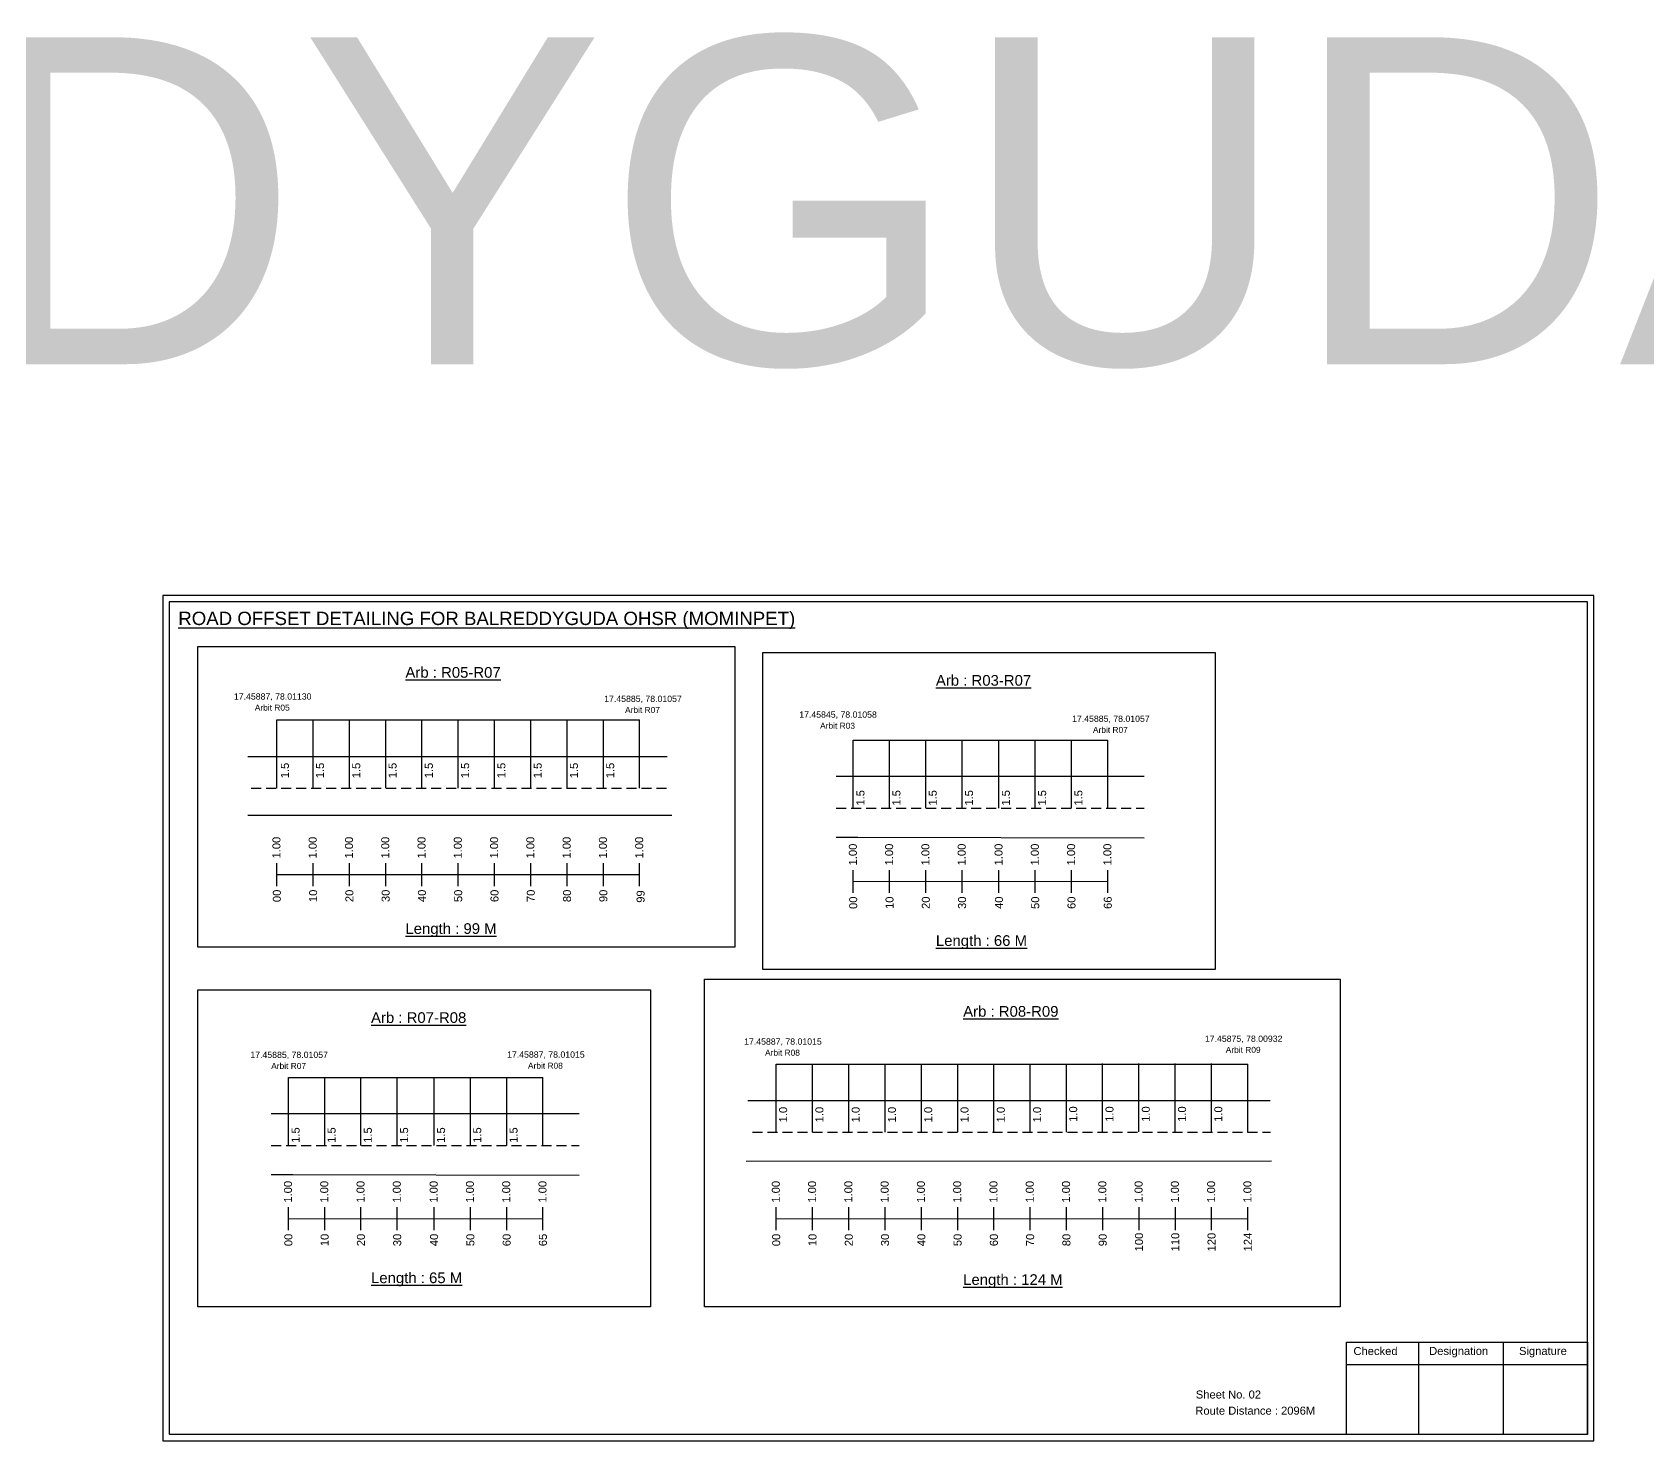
# Model space of a CAD drawing. Header units: inches. Extents: x 1111 to 5168, y 343 to 1601.
# Drawn here: x 1805 to 2411, y 343 to 871 of the extents above; entities that cross this region are included whole.
import ezdxf

# ---------------------------------------------------------------- set-up
doc = ezdxf.new("R2010")
doc.units = ezdxf.units.IN
doc.header["$MEASUREMENT"] = 0
doc.linetypes.add('DASHED2', pattern=[0.375, 0.25, -0.125])
for name, color, linetype in [('PDF_Geometry', 7, 'Continuous'), ('PDF_Text', 5, 'Continuous'), ('pipe', 5, 'Continuous')]:
    doc.layers.add(name, color=color, linetype=linetype)
doc.styles.add('PDF Arial', font='arial.ttf')
doc.styles.get("Standard").update_dxf_attribs({"font": 'arial.ttf'})

msp = doc.modelspace()

# ---------------------------------------------------------------- linework, layer by layer
at = {"color": 5}
for p, q in [((1896.99, 613.14), (2032.99, 613.14)), ((2113.08, 605.55), (2208.5, 605.55)), ((1901.32, 479.18), (1996.74, 479.19)), ((2084.21, 484.19), (2261.01, 484.19))]:
    msp.add_line(p, q, dxfattribs=at)
for p, q in [((1896.99, 587.6), (1896.99, 613.14)), ((1910.59, 587.6), (1910.59, 613.14)), ((1924.19, 587.6), (1924.19, 613.14)), ((1937.79, 587.6), (1937.79, 613.14)), ((1951.39, 587.6), (1951.39, 613.14)), ((1964.99, 587.6), (1964.99, 613.14)), ((1978.59, 587.6), (1978.59, 613.14)), ((1992.19, 587.6), (1992.19, 613.14)), ((2005.79, 587.6), (2005.79, 613.14)), ((2019.39, 587.6), (2019.39, 613.14)), ((2032.99, 587.6), (2032.99, 613.14)), ((2113.08, 580.02), (2113.08, 605.55)), ((2126.68, 580.02), (2126.68, 605.55)), ((2140.28, 580.02), (2140.28, 605.55)), ((2153.88, 580.02), (2153.88, 605.55)), ((2167.7, 580.02), (2167.7, 605.55)), ((2181.3, 580.02), (2181.3, 605.55)), ((2194.9, 580.02), (2194.9, 605.55)), ((2208.5, 580.02), (2208.5, 605.55)), ((1886.11, 599.48), (2043.27, 599.48)), ((2222.1, 591.9), (2106.67, 591.9)), ((2045.09, 577.3), (1886.11, 577.3)), ((2106.67, 569.22), (2114.73, 569.22)), ((2114.73, 569.22), (2222.1, 568.92)), ((1901.32, 453.65), (1901.32, 479.19)), ((1914.92, 453.65), (1914.92, 479.19)), ((1928.52, 453.65), (1928.52, 479.19)), ((1942.12, 453.65), (1942.12, 479.19)), ((1955.94, 453.65), (1955.94, 479.19)), ((1969.54, 453.65), (1969.54, 479.19)), ((1983.14, 453.65), (1983.14, 479.19)), ((1996.74, 453.65), (1996.74, 479.19)), ((2084.21, 458.66), (2084.21, 484.19)), ((2097.81, 458.66), (2097.81, 484.19)), ((2111.41, 458.66), (2111.41, 484.19)), ((2125.01, 458.66), (2125.01, 484.19)), ((2138.61, 458.66), (2138.61, 484.19)), ((2152.21, 458.66), (2152.21, 484.19)), ((2165.81, 458.66), (2165.81, 484.19)), ((2179.41, 458.66), (2179.41, 484.19)), ((2193.01, 458.66), (2193.01, 484.19)), ((2206.55, 458.84), (2206.55, 484.37)), ((2220.15, 458.84), (2220.15, 484.37)), ((2233.75, 458.84), (2233.75, 484.37)), ((2247.35, 458.84), (2247.35, 484.37)), ((2261.01, 458.66), (2261.01, 484.19)), ((2073.51, 470.54), (2269.39, 470.54)), ((2010.34, 465.53), (1894.91, 465.53)), ((1894.91, 442.85), (1902.97, 442.85)), ((1902.97, 442.85), (2010.34, 442.55)), ((2072.97, 447.85), (2269.8, 447.89))]:
    msp.add_line(p, q)
at = {"linetype": 'DASHED2', "ltscale": 15}
for p, q in [((1887.39, 587.6), (2043.27, 587.6)), ((2106.67, 580.02), (2222.1, 580.02)), ((2075.26, 458.66), (2269.53, 458.66)), ((1894.91, 453.65), (2010.34, 453.65))]:
    msp.add_line(p, q, dxfattribs=at)
at = {"color": 217, "true_color": 0x93278f}
for p, q in [((1896.99, 550.9), (1896.99, 559.46)), ((1910.59, 550.9), (1910.59, 559.46)), ((1924.19, 550.9), (1924.19, 559.46)), ((1937.79, 550.9), (1937.79, 559.46)), ((1951.39, 550.9), (1951.39, 559.46)), ((1964.99, 550.9), (1964.99, 559.46)), ((1978.59, 550.9), (1978.59, 559.46)), ((1992.19, 550.9), (1992.19, 559.46)), ((2005.79, 550.9), (2005.79, 559.46)), ((2019.39, 550.9), (2019.39, 559.46)), ((2032.99, 550.9), (2032.99, 559.46)), ((1896.99, 555.17), (2032.99, 555.2)), ((2113.08, 548.33), (2113.08, 556.88)), ((2113.08, 552.59), (2208.5, 552.66)), ((2126.68, 548.33), (2126.68, 556.88)), ((2140.28, 548.33), (2140.28, 556.88)), ((2153.88, 548.33), (2153.88, 556.88)), ((2167.7, 548.33), (2167.7, 556.88)), ((2181.3, 548.33), (2181.3, 556.88)), ((2194.9, 548.33), (2194.9, 556.88)), ((2208.5, 548.33), (2208.5, 556.88)), ((1901.32, 421.96), (1901.32, 430.51)), ((1914.92, 421.96), (1914.92, 430.51)), ((1928.52, 421.96), (1928.52, 430.51)), ((1942.12, 421.96), (1942.12, 430.51)), ((1955.94, 421.96), (1955.94, 430.51)), ((1969.54, 421.96), (1969.54, 430.51)), ((1983.14, 421.96), (1983.14, 430.51)), ((1996.74, 421.96), (1996.74, 430.51)), ((2084.21, 421.96), (2084.21, 430.51)), ((2097.81, 421.96), (2097.81, 430.51)), ((2111.41, 421.96), (2111.41, 430.51)), ((2125.01, 421.96), (2125.01, 430.51)), ((2138.61, 421.96), (2138.61, 430.51)), ((2152.21, 421.96), (2152.21, 430.51)), ((2165.81, 421.96), (2165.81, 430.51)), ((2179.41, 421.96), (2179.41, 430.51)), ((2193.01, 421.96), (2193.01, 430.51)), ((2206.61, 421.96), (2206.61, 430.51)), ((2220.21, 421.96), (2220.21, 430.51)), ((2233.81, 421.96), (2233.81, 430.51)), ((2247.41, 421.96), (2247.41, 430.51)), ((2261.01, 421.96), (2261.01, 430.51)), ((1901.32, 426.23), (1996.74, 426.29)), ((2084.21, 426.23), (2261.01, 426.29))]:
    msp.add_line(p, q, dxfattribs=at)
for points in [[(1867.4, 640.62), (2068.64, 640.62), (2068.64, 527.94), (1867.4, 527.94)], [(2079.16, 638.39), (2248.77, 638.39), (2248.77, 519.57), (2079.16, 519.57)], [(1867.4, 512.02), (2037.01, 512.02), (2037.01, 393.2), (1867.4, 393.2)]]:
    msp.add_lwpolyline(points, close=True)
at = {"layer": 'PDF_Geometry'}
for points in [[(1854.27, 659.76), (1854.27, 343.05), (2390.74, 343.05), (2390.74, 659.76)], [(1856.59, 657.43), (1856.59, 345.47), (2388.32, 345.47), (2388.32, 657.43)]]:
    msp.add_lwpolyline(points, close=True, dxfattribs=at)
at = {"layer": 'PDF_Geometry', "color": 242, "true_color": 0xcc1f26}
msp.add_lwpolyline([(2388.32, 345.38), (2297.98, 345.38), (2297.98, 379.99), (2388.32, 379.99)], close=True, dxfattribs=at)
for points in [[(2324.96, 379.99), (2324.96, 345.38)], [(2356.69, 379.99), (2356.69, 345.38)], [(2297.98, 371.61), (2388.32, 371.61)]]:
    msp.add_lwpolyline(points, dxfattribs=at)
at = {"layer": 'pipe', "color": 0}
msp.add_lwpolyline([(2057.31, 516.05), (2295.63, 516.05), (2295.63, 393.2), (2057.31, 393.2)], close=True, dxfattribs=at)

# ---------------------------------------------------------------- texts
for s, height, p in [('BALREDDYGUDA ', 122.5352, (1097.23, 746.44)), ('Sheet No. 02', 3, (2241.48, 358.85)), ('Route Distance : 2096M', 3, (2241.29, 352.8))]:
    msp.add_text(s, height=height).set_placement(p)
at = {"color": 242, "true_color": 0xcd2027}
for s, height, p in [('%%UROAD OFFSET DETAILING FOR BALREDDYGUDA OHSR (MOMINPET)', 5, (1860.04, 648.69)), ('%%UArb : R05-R07', 4, (1945.19, 628.95)), ('%%UArb : R03-R07', 4, (2144.05, 625.96)), ('%%ULength : 99 M', 4, (1945.19, 532.95)), ('%%ULength : 66 M', 4, (2144.05, 528.46)), ('%%UArb : R07-R08', 4, (1932.29, 499.59)), ('%%UArb : R08-R09', 4, (2154.28, 501.92)), ('%%ULength : 65 M', 4, (1932.29, 402.09)), ('%%ULength : 124 M', 4, (2154.28, 401.42))]:
    msp.add_text(s, height=height, dxfattribs=at).set_placement(p)
at = {"color": 5}
for s, height, p in [('17.45887, 78.01130', 2.34, (1880.89, 620.76)), ('Arbit R05', 2.246, (1888.72, 616.63)), ('17.45885, 78.01057', 2.34, (2019.7, 619.89)), ('Arbit R07', 2.246, (2027.52, 615.76)), ('17.45845, 78.01058', 2.34, (2092.82, 613.96)), ('Arbit R03', 2.246, (2100.64, 609.83)), ('17.45885, 78.01057', 2.34, (2195.1, 612.41)), ('Arbit R07', 2.246, (2202.92, 608.28)), ('17.45887, 78.01015', 2.34, (2072.17, 491.45)), ('17.45875, 78.00932', 2.34, (2244.88, 492.51)), ('Arbit R09', 2.246, (2252.7, 488.38)), ('17.45885, 78.01057', 2.34, (1887.05, 486.48)), ('Arbit R07', 2.246, (1894.87, 482.35)), ('17.45887, 78.01015', 2.34, (1983.3, 486.57)), ('Arbit R08', 2.246, (1991.12, 482.45)), ('Arbit R08', 2.246, (2079.99, 487.32))]:
    msp.add_text(s, height=height, dxfattribs=at).set_placement(p)
for s, p in [('1.5', (1901.5, 591.27)), ('1.5', (1914.66, 591.27)), ('1.5', (1928.26, 591.27)), ('1.5', (1941.86, 591.27)), ('1.5', (1955.46, 591.27)), ('1.5', (1969.06, 591.27)), ('1.5', (1982.66, 591.27)), ('1.5', (1996.26, 591.27)), ('1.5', (2009.86, 591.27)), ('1.5', (2023.46, 591.27)), ('1.5', (2117.26, 581.02)), ('1.5', (2130.75, 581.02)), ('1.5', (2144.35, 581.02)), ('1.5', (2157.95, 581.02)), ('1.5', (2171.77, 581.02)), ('1.5', (2185.37, 581.02)), ('1.5', (2198.97, 581.02)), ('1.0', (2088.27, 462.33)), ('1.0', (2101.87, 462.33)), ('1.0', (2115.47, 462.33)), ('1.0', (2129.07, 462.33)), ('1.0', (2142.67, 462.33)), ('1.0', (2156.27, 462.33)), ('1.0', (2169.87, 462.33)), ('1.0', (2183.47, 462.33)), ('1.0', (2197.02, 462.51)), ('1.0', (2210.62, 462.51)), ('1.0', (2224.22, 462.51)), ('1.0', (2237.82, 462.51)), ('1.0', (2251.42, 462.51)), ('1.5', (1905.5, 454.65)), ('1.5', (1918.99, 454.65)), ('1.5', (1932.59, 454.65)), ('1.5', (1946.19, 454.65)), ('1.5', (1960.01, 454.65)), ('1.5', (1973.61, 454.65)), ('1.5', (1987.21, 454.65))]:
    msp.add_text(s, height=3, rotation=90).set_placement(p)
at = {"color": 217, "true_color": 0x93278f}
for s, p in [('1.00', (1898.32, 561.2)), ('1.00', (1911.92, 561.2)), ('1.00', (1925.52, 561.2)), ('1.00', (1939.12, 561.2)), ('1.00', (1952.72, 561.2)), ('1.00', (1966.32, 561.2)), ('1.00', (1979.92, 561.2)), ('1.00', (1993.52, 561.2)), ('1.00', (2007.12, 561.2)), ('1.00', (2020.72, 561.2)), ('1.00', (2034.32, 561.2)), ('1.00', (2114.41, 558.62)), ('1.00', (2128.01, 558.62)), ('1.00', (2141.61, 558.62)), ('1.00', (2155.21, 558.62)), ('1.00', (2169.03, 558.62)), ('1.00', (2182.63, 558.62)), ('1.00', (2196.23, 558.62)), ('1.00', (2209.83, 558.62)), ('00', (1898.47, 544.87)), ('10', (1912.07, 544.87)), ('20', (1925.67, 544.87)), ('30', (1939.27, 544.87)), ('40', (1952.87, 544.87)), ('50', (1966.47, 544.87)), ('60', (1980.07, 544.87)), ('70', (1993.67, 544.87)), ('80', (2007.27, 544.87)), ('90', (2020.87, 544.87)), ('99', (2034.84, 544.63)), ('00', (2114.56, 542.3)), ('10', (2128.16, 542.3)), ('20', (2141.76, 542.3)), ('30', (2155.36, 542.3)), ('40', (2169.18, 542.3)), ('50', (2182.78, 542.3)), ('60', (2196.38, 542.3)), ('66', (2209.98, 542.3)), ('1.00', (1902.65, 432.25)), ('1.00', (1916.25, 432.25)), ('1.00', (1929.85, 432.25)), ('1.00', (1943.45, 432.25)), ('1.00', (1957.27, 432.25)), ('1.00', (1970.87, 432.25)), ('1.00', (1984.47, 432.25)), ('1.00', (1998.07, 432.25)), ('1.00', (2085.53, 432.25)), ('1.00', (2099.13, 432.25)), ('1.00', (2112.73, 432.25)), ('1.00', (2126.33, 432.25)), ('1.00', (2139.93, 432.25)), ('1.00', (2153.53, 432.25)), ('1.00', (2167.13, 432.25)), ('1.00', (2180.73, 432.25)), ('1.00', (2194.33, 432.25)), ('1.00', (2207.93, 432.25)), ('1.00', (2221.53, 432.25)), ('1.00', (2235.13, 432.25)), ('1.00', (2248.73, 432.25)), ('1.00', (2262.33, 432.25)), ('00', (1902.8, 415.93)), ('10', (1916.4, 415.93)), ('20', (1930, 415.93)), ('30', (1943.6, 415.93)), ('40', (1957.42, 415.93)), ('50', (1971.02, 415.93)), ('60', (1984.62, 415.93)), ('65', (1998.22, 415.93)), ('00', (2085.68, 415.93)), ('10', (2099.28, 415.93)), ('20', (2112.88, 415.93)), ('30', (2126.48, 415.93)), ('40', (2140.08, 415.93)), ('50', (2153.68, 415.93)), ('60', (2167.28, 415.93)), ('70', (2180.88, 415.93)), ('80', (2194.48, 415.93)), ('90', (2208.08, 415.93)), ('100', (2221.68, 413.98)), ('110', (2235.28, 413.98)), ('120', (2248.88, 413.98)), ('124', (2262.48, 413.98))]:
    msp.add_text(s, height=3, rotation=90, dxfattribs=at).set_placement(p)
at = {"layer": 'PDF_Text', "color": 7, "attachment_point": 7, "style": 'PDF Arial'}
for s, insert, char_height in [('Checked', (2300.58, 375.1), 3.001), ('Designation', (2328.96, 374.27), 3.0006), ('Signature', (2362.64, 374.27), 3.001)]:
    msp.add_mtext(s, dxfattribs=dict(at, insert=insert, char_height=char_height))

doc.saveas('drawing.dxf')
